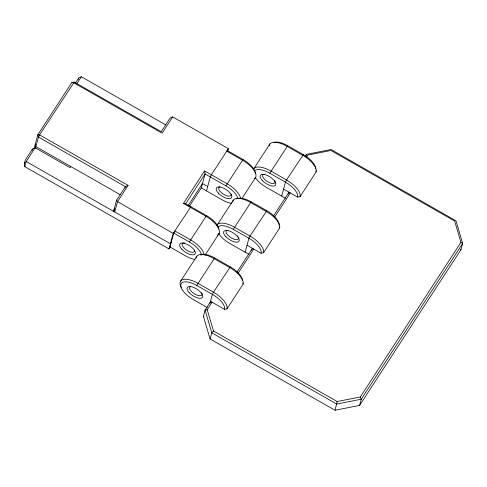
<?xml version="1.0" encoding="UTF-8"?>
<svg xmlns="http://www.w3.org/2000/svg" width="487" height="487" viewBox="0 0 487 487"><rect width="100%" height="100%" fill="white"/><g stroke="black" fill="none" stroke-linecap="round" stroke-linejoin="round"><path stroke-width="0.73" d="M306.64 156.905L307.851 155.043L330.977 150.489L454.645 221.025L460.927 242.349L360.295 396.978L337.168 401.532L335.038 410.249L210.08 338.982L203.402 316.325L205.076 310.128L210.293 302.11L212.064 302.226L207.218 309.671L205.076 310.128L211.754 332.779L210.08 338.982M194.946 259.419A16.302 6.94 33.1 0 1 185.608 255.918L169.987 247.012L170.669 246.41L169.032 248.93L24.807 166.676L24.35 163.632L25.324 160.016L32.483 149.022L35.149 147.762L70.031 167.656L70.779 166.511M24.807 166.676L26.201 161.507L35.149 147.762M32.093 150.465L32.483 149.022M35.368 148.553L38.473 137.054L39.575 134.905L74.249 82.078L161.203 131.673L170 118.152L172.666 116.898L228.373 148.669L227.63 151.427M78.304 79.454L78.699 78.005L81.359 76.751L165.677 124.836M128.087 185.389L125.421 186.649L116.624 200.163L114.049 209.72L114.713 211.991L117.501 201.655L128.087 185.389L39.575 134.905L37.803 134.789L34.047 148.785L34.869 147.47M125.056 188.012L125.421 186.649L38.473 137.054L37.803 134.789L71.796 82.559L74.249 82.078M169.032 248.93L173.214 233.425L190.892 206.713M169.774 247.786L173.956 232.281M189.346 206.293L201.301 187.921L205.07 173.962L204.607 170.925L226.997 183.696A18.122 7.713 33.1 0 1 240.499 197.88M206.512 190.886L210.274 176.933L211.376 174.784L228.373 148.669M254.701 178.546A18.122 7.713 33.1 0 0 242.356 160.101L226.735 151.189L227.63 149.819M209.921 303.486L212.387 294.355L213.489 292.206L230.278 266.87A16.302 6.934 33.1 0 1 242.575 280.749M230.162 267.302L230.278 266.87L214.657 257.958A16.302 6.94 33.1 0 0 200.34 254.945M245.15 252.187L248.912 238.234L250.014 236.085L266.803 210.743A16.302 6.934 33.1 0 1 279.1 224.824M251.657 250.336L252.236 248.181M266.681 211.181L266.803 210.743L251.182 201.837L233.291 229.328A16.302 6.94 33.1 0 0 217.884 227.21M281.675 196.066L285.437 182.114L286.539 179.965L303.328 154.623A16.302 6.934 33.1 0 1 315.625 168.703M288.182 194.21L288.761 192.061M303.206 155.061L303.328 154.623L287.707 145.716A16.302 6.94 33.1 0 0 273.925 142.46M305.897 156.424L306.451 154.355L331.02 149.521L455.978 220.794L462.65 243.445L460.976 249.648L359.601 405.415L335.038 410.249M359.601 405.415L361.275 399.212L462.65 243.445L460.927 242.349M201.575 255.024A16.302 6.94 33.1 0 0 189.37 241.966L206.512 215.625A16.302 6.94 33.1 0 1 218.785 229.103M238.009 198.465A16.302 6.94 33.1 0 0 225.895 185.845L243.037 159.499A16.302 6.94 33.1 0 1 255.328 173.183M207.322 307.565L193.004 299.402A16.302 6.94 33.1 0 1 180.829 284.408A16.302 6.94 33.1 0 1 196.766 285.449L214.657 257.958M254.409 171.089A16.302 6.94 33.1 0 1 269.816 173.208L287.707 145.716M75.515 82.893L78.699 78.005M24.35 163.632L25.147 162.408M76.891 83.618L81.359 76.751M172.666 116.898L162.08 133.158L73.567 82.674L71.796 82.559M113.154 211.096L114.847 208.497M217.488 235.111A18.122 7.713 33.1 0 0 205.831 216.222L183.441 203.45L204.607 170.925M183.441 203.45L185.687 203.743L205.07 173.962L225.895 185.845M188.055 205.703L202.489 183.526L207.693 186.497M171.168 242.617L170.426 243.762L26.201 161.507M180.409 281.48L196.9 256.138M233.425 200.017L216.934 225.359A18.122 7.713 33.1 0 1 234.393 227.173L250.014 236.085A18.122 7.713 33.1 0 1 263.546 252.747L279.641 228.007L279.313 226.875M269.95 143.896L253.459 169.239A18.122 7.713 33.1 0 1 270.918 171.053L286.539 179.965A18.122 7.713 33.1 0 1 300.071 196.62L316.166 171.881L315.838 170.748M204.997 255.225L219.107 233.541M241.936 198.465L255.632 177.42M305.246 156.205L306.451 154.355M237.12 271.862L252.029 248.954L253.8 249.07L238.064 273.25M273.645 215.741L288.554 192.834L290.325 192.949L274.589 217.129M210.506 301.331L224.562 309.355L227.021 308.868L243.123 284.128L242.788 282.996M207.218 309.671L213.501 331.002L211.754 332.779L336.712 404.052L361.275 399.212L360.295 396.978M460.112 249.831L460.976 249.648M283.556 189.09L297.612 197.107L300.071 196.62M247.031 245.211L261.087 253.228L263.546 252.747M269.816 173.202L285.437 182.114A16.302 6.934 33.1 0 1 297.606 197.107M227.417 150.593L243.037 159.499M285.577 198.294L266.054 187.154A16.302 6.94 33.1 0 1 255.2 177.39M201.301 187.921L222.127 199.798A16.302 6.94 33.1 0 0 231.769 203.335M233.291 229.328L248.912 238.234A16.302 6.934 33.1 0 1 261.087 253.228M185.687 203.743L206.512 215.625M249.052 254.415L229.529 243.281A16.302 6.94 33.1 0 1 218.681 233.51M120.204 194.703L35.892 146.617L35.228 144.353M189.37 241.966L173.749 233.06L174.851 230.911L190.472 239.817A18.122 7.713 33.1 0 1 203.974 254.001M173.214 233.425L117.501 201.655L116.624 200.163M196.766 285.449L212.387 294.355A16.302 6.934 33.1 0 1 224.562 309.348M213.501 331.002L337.168 401.532M203.402 316.325L204.102 316.769M231.142 194.021A7.25 3.086 33.1 0 1 223.143 193.978A7.25 3.086 33.1 0 1 220.136 186.764M194.617 250.141A7.25 3.086 33.1 0 1 190.332 251.907A7.25 3.086 33.1 0 1 182.802 246.452A7.25 3.086 33.1 0 1 184.555 242.855M201.715 292.79A7.25 3.086 33.1 0 1 194.94 294.154A7.25 3.086 33.1 0 1 190.612 286.459M238.539 237.498A7.25 3.086 33.1 0 1 230.235 237.254A7.25 3.086 33.1 0 1 227.983 230.205M237.68 235.738A7.25 3.086 33.1 0 1 237.991 236.213M274.765 180.549A7.25 3.086 33.1 0 1 271.746 183.392A7.25 3.086 33.1 0 1 263.692 178.321A7.25 3.086 33.1 0 1 264.508 174.084M243.123 284.128A18.122 7.713 33.1 0 0 229.59 267.466L213.97 258.56A18.122 7.713 33.1 0 0 196.133 258.134M227.021 308.868A18.122 7.713 33.1 0 0 213.489 292.206L197.868 283.3A18.122 7.713 33.1 0 0 183.039 279.526A18.122 7.713 33.1 0 0 181.56 287.835M279.641 228.007A18.122 7.713 33.1 0 0 266.115 211.346L250.495 202.434A18.122 7.713 33.1 0 0 232.658 202.014M316.166 171.881A18.122 7.713 33.1 0 0 302.64 155.225L287.02 146.313A18.122 7.713 33.1 0 0 269.183 145.887M236.7 198.915A16.302 6.94 33.1 0 1 251.182 201.837M218.353 193.089A9.058 3.853 33.1 0 0 231.587 197.795A9.058 3.853 33.1 0 0 222.127 187.586A9.058 3.853 33.1 0 0 218.353 193.089M181.828 249.216A9.058 3.853 33.1 0 0 195.062 253.922A9.058 3.853 33.1 0 0 185.602 243.707A9.058 3.853 33.1 0 0 181.828 249.216M189.224 292.699A9.058 3.853 33.1 0 0 202.464 297.405A9.058 3.853 33.1 0 0 192.998 287.19A9.058 3.853 33.1 0 0 189.224 292.699M225.749 236.572A9.058 3.853 33.1 0 0 238.989 241.278A9.058 3.853 33.1 0 0 229.523 231.069A9.058 3.853 33.1 0 0 225.749 236.572M262.274 180.452A9.058 3.853 33.1 0 0 275.514 185.157A9.058 3.853 33.1 0 0 266.048 174.949A9.058 3.853 33.1 0 0 262.274 180.452"/></g></svg>
